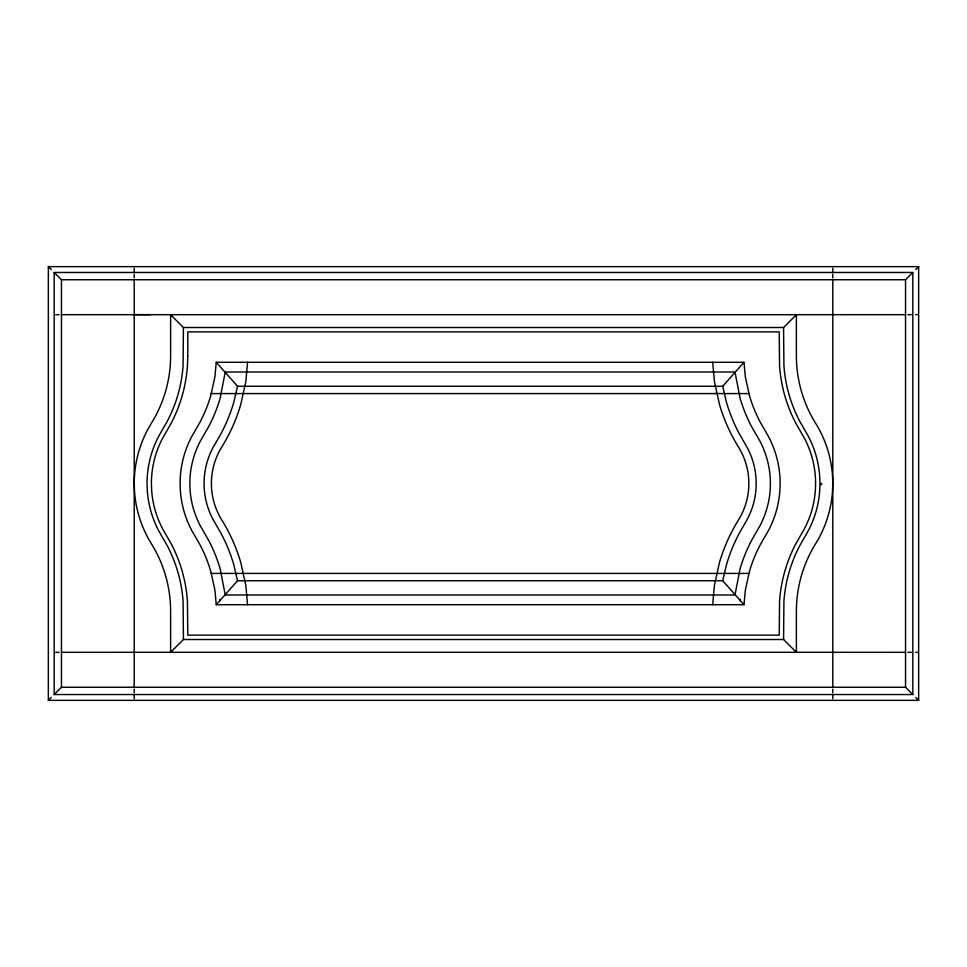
<?xml version="1.0" encoding="UTF-8"?>
<svg xmlns="http://www.w3.org/2000/svg" width="967" height="967" viewBox="0 0 967 967"><rect width="100%" height="100%" fill="white"/><g stroke="black" fill="none" stroke-linecap="round" stroke-linejoin="round"><path stroke-width="1.45" d="M820.753 484.612L820.79 483.5M821.648 484.648L821.684 483.5M216.257 362.287L214.904 376.973L210.77 395.672A141.944 141.944 0 0 1 199.964 422.253L191.72 436.601A100.483 100.483 0 0 0 180.104 483.5L180.345 490.462A100.483 100.483 0 0 0 191.72 530.399L199.964 544.747A141.944 141.944 0 0 1 210.77 571.328L214.904 590.027L216.257 604.713L743.986 604.713L745.352 590.027L749.473 571.328A141.944 141.944 0 0 1 760.292 544.747L768.523 530.399A100.483 100.483 0 0 0 779.898 490.462L780.139 483.5A100.483 100.483 0 0 0 768.523 436.601L760.292 422.253A141.944 141.944 0 0 1 749.473 395.672L745.352 376.973L743.986 362.287L216.257 362.287L237.519 386.256L233.748 402.405A165.901 165.901 0 0 1 221.117 433.47L212.909 447.781A76.538 76.538 0 0 0 204.061 483.5L204.242 488.806A76.538 76.538 0 0 0 212.909 519.219L221.117 533.53A165.901 165.901 0 0 1 233.748 564.595L237.519 580.744L216.257 604.713M247.564 362.287L245.823 381.651L240.783 404.46A173.093 173.093 0 0 1 221.794 446.984A69.261 69.261 0 0 0 211.386 483.5L211.555 488.299A69.273 69.273 0 0 0 221.806 520.004A173.093 173.093 0 0 1 240.783 562.54L245.823 585.349L247.564 604.713M712.691 604.713L714.42 585.349L719.46 562.54A173.093 173.093 0 0 1 738.45 520.016A69.273 69.273 0 0 0 748.7 488.299L748.857 483.5A69.261 69.261 0 0 0 738.45 446.996A173.093 173.093 0 0 1 719.472 404.46L714.42 381.651L712.691 362.287M740.202 600.737L740.275 599.214M743.986 604.713L722.724 580.744L726.495 564.595A165.901 165.901 0 0 1 739.126 533.53L747.346 519.219A76.538 76.538 0 0 0 756.001 488.806L756.194 483.5A76.538 76.538 0 0 0 747.346 447.781L739.126 433.47A165.901 165.901 0 0 1 726.495 402.405L722.724 386.256L743.986 362.287M48.35 700.35L918.65 700.35L918.65 266.65L48.35 266.65L48.35 700.35L51.263 697.437M54.188 694.511L61.453 687.247L905.547 687.247L912.812 694.511L912.824 272.476L54.176 272.476L54.176 694.524L912.824 694.524M905.547 652.326L796.385 652.302L783.584 639.501L183.416 639.501L170.615 652.302L61.453 652.326M134.22 314.674L170.615 314.698L183.416 327.499L783.584 327.499L796.385 314.698L905.547 314.674M54.188 272.489L61.453 279.753L905.547 279.753L912.812 272.489M915.737 269.563L918.638 266.662M715.314 393.581L716.559 393.134M55.675 314.674L59.108 314.674M61.453 314.674L150.236 314.686M907.892 314.674L911.325 314.674M915.737 314.674L917.514 314.674M237.519 386.256L722.724 386.256M210.866 393.581L749.389 393.581M210.866 573.419L749.389 573.419M237.519 580.744L722.724 580.744M55.675 652.326L59.108 652.326M907.892 652.326L911.325 652.326M915.737 652.326L917.514 652.326M915.737 697.437L918.638 700.338M48.362 266.662L51.263 269.563M219.968 599.214L220.041 600.737M905.547 279.753L905.547 687.247M832.78 268.27L832.78 272.476M832.78 274.277L832.78 277.867M832.78 279.753L832.78 687.247M832.78 689.133L832.78 692.723M832.78 694.524L832.78 698.73M783.584 327.499L783.911 365.526A140.892 140.892 0 0 0 799.866 421.515L808.219 436.105A101.535 101.535 0 0 1 819.956 483.5L819.714 490.535A101.535 101.535 0 0 1 808.219 530.895L799.866 545.485A140.892 140.892 0 0 0 783.911 601.474L783.584 639.501M183.416 327.499L183.089 365.526A140.892 140.892 0 0 1 167.134 421.515L158.781 436.105A101.535 101.535 0 0 0 147.044 483.5L147.286 490.535A101.535 101.535 0 0 0 158.781 530.895L167.134 545.485A140.892 140.892 0 0 1 183.089 601.474L183.416 639.501M134.22 268.27L134.22 272.476M134.22 274.277L134.22 277.867M134.22 279.753L134.22 687.247M134.22 689.133L134.22 692.723M134.22 694.524L134.22 698.73M61.453 279.753L61.453 687.247M187.779 356.061L187.441 365.828A145.255 145.255 0 0 1 171.002 423.558L162.637 438.148A97.171 97.171 0 0 0 151.408 483.5L151.638 490.233A97.171 97.171 0 0 0 162.637 528.852L171.002 543.442A145.255 145.255 0 0 1 187.441 601.172L187.779 635.138L779.221 635.138L779.559 601.172A145.255 145.255 0 0 1 795.998 543.442L804.363 528.852A97.171 97.171 0 0 0 815.362 490.233L815.592 483.5A97.171 97.171 0 0 0 804.363 438.148L795.998 423.558A145.255 145.255 0 0 1 779.559 365.828L779.221 331.862L187.779 331.862L187.779 356.061M770.409 483.5L770.191 489.785A90.753 90.753 0 0 1 759.917 525.855L751.697 540.202A151.674 151.674 0 0 0 740.142 568.596L734.98 594.983L225.263 594.983L220.101 568.596A151.674 151.674 0 0 0 208.558 540.202L200.326 525.855A90.753 90.753 0 0 1 190.052 489.785L189.834 483.5A90.753 90.753 0 0 1 200.326 441.145L208.558 426.798A151.674 151.674 0 0 0 220.101 398.404L225.263 372.017L734.98 372.017L740.142 398.404A151.674 151.674 0 0 0 751.697 426.798L759.917 441.145A90.753 90.753 0 0 1 770.409 483.5M832.768 483.5L832.49 491.429A114.348 114.348 0 0 1 815.604 543.756A128.079 128.079 0 0 0 796.385 611.241L796.385 652.302L170.615 652.302L170.615 611.241A128.079 128.079 0 0 0 151.396 543.756A114.348 114.348 0 0 1 134.51 491.429L134.232 483.5A114.348 114.348 0 0 1 151.396 423.244A128.079 128.079 0 0 0 170.615 355.759L170.615 314.698L796.385 314.698L796.385 355.759A128.079 128.079 0 0 0 815.604 423.244A114.348 114.348 0 0 1 832.768 483.5"/></g></svg>
